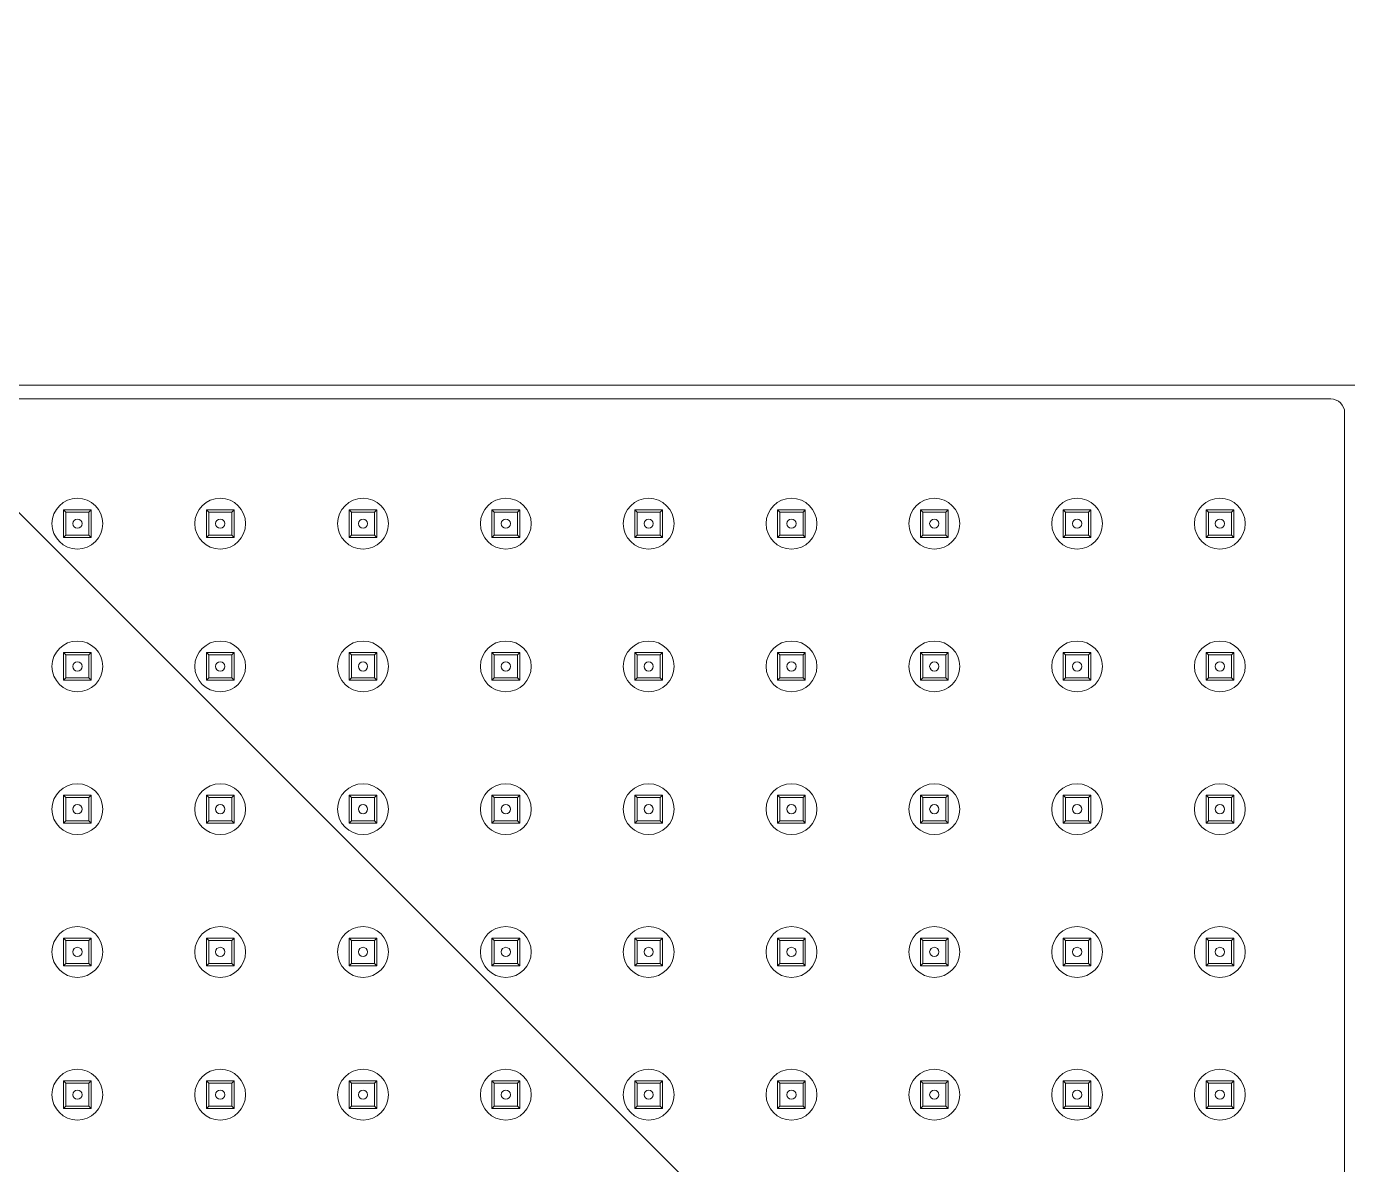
# Model space of a CAD drawing. Header units: inches. Extents: x 3094 to 3721, y -16790 to -15753.
# Drawn here: x 3489.24 to 3494.96, y -15996.19 to -15991.26 of the extents above; entities that cross this region are included whole.
import ezdxf

# ---------------------------------------------------------------- set-up
doc = ezdxf.new("R2010")
doc.units = ezdxf.units.IN
doc.header["$LTSCALE"] = 25
doc.header["$MEASUREMENT"] = 0
for name, color, linetype, lineweight in [('C.P. Fitting', 2, 'Continuous', 13), ('PP-WWP', 3, 'Continuous', 9), ('SDA - Bathroom Fittings & Fixtures', 52, 'Continuous', 5)]:
    doc.layers.add(name, color=color, linetype=linetype, lineweight=lineweight)

# ---------------------------------------------------------------- blocks, each defined once
blk = doc.blocks.new('radse')
at = {"layer": 'C.P. Fitting'}
for p, q in [((2625.6939, -25072.6421), (2625.8251, -25072.6421)), ((2625.6939, -25072.6421), (2625.6939, -25072.7734)), ((2625.6939, -25072.6421), (2625.7048, -25072.6531)), ((2625.7048, -25072.6531), (2625.8142, -25072.6531)), ((2625.7048, -25072.6531), (2625.7048, -25072.7624)), ((2625.8142, -25072.6531), (2625.8251, -25072.6421)), ((2625.8142, -25072.6531), (2625.8142, -25072.7624)), ((2625.8251, -25072.6421), (2625.8251, -25072.7734)), ((2626.3698, -25072.6421), (2626.5011, -25072.6421)), ((2626.3698, -25072.6421), (2626.3698, -25072.7734)), ((2626.3698, -25072.6421), (2626.3808, -25072.6531)), ((2626.3808, -25072.6531), (2626.4901, -25072.6531)), ((2626.3808, -25072.6531), (2626.3808, -25072.7624)), ((2626.4901, -25072.6531), (2626.5011, -25072.6421)), ((2626.4901, -25072.6531), (2626.4901, -25072.7624)), ((2626.5011, -25072.6421), (2626.5011, -25072.7734)), ((2627.0458, -25072.6421), (2627.177, -25072.6421)), ((2627.0458, -25072.6421), (2627.0458, -25072.7734)), ((2627.0458, -25072.6421), (2627.0568, -25072.6531)), ((2627.0568, -25072.6531), (2627.1661, -25072.6531)), ((2627.0568, -25072.6531), (2627.0568, -25072.7624)), ((2627.1661, -25072.6531), (2627.177, -25072.6421)), ((2627.1661, -25072.6531), (2627.1661, -25072.7624)), ((2627.177, -25072.6421), (2627.177, -25072.7734)), ((2627.7218, -25072.6421), (2627.853, -25072.6421)), ((2627.7218, -25072.6421), (2627.7218, -25072.7734)), ((2627.7218, -25072.6421), (2627.7327, -25072.6531)), ((2627.7327, -25072.6531), (2627.8421, -25072.6531)), ((2627.7327, -25072.6531), (2627.7327, -25072.7624)), ((2627.8421, -25072.6531), (2627.853, -25072.6421)), ((2627.8421, -25072.6531), (2627.8421, -25072.7624)), ((2627.853, -25072.6421), (2627.853, -25072.7734)), ((2628.3978, -25072.6421), (2628.529, -25072.6421)), ((2628.3978, -25072.6421), (2628.3978, -25072.7734)), ((2628.3978, -25072.6421), (2628.4087, -25072.6531)), ((2628.4087, -25072.6531), (2628.518, -25072.6531)), ((2628.4087, -25072.6531), (2628.4087, -25072.7624)), ((2628.518, -25072.6531), (2628.529, -25072.6421)), ((2628.518, -25072.6531), (2628.518, -25072.7624)), ((2628.529, -25072.6421), (2628.529, -25072.7734)), ((2625.6939, -25072.7734), (2625.7048, -25072.7624)), ((2625.6939, -25072.7734), (2625.8251, -25072.7734)), ((2625.7048, -25072.7624), (2625.8142, -25072.7624)), ((2625.8142, -25072.7624), (2625.8251, -25072.7734)), ((2626.3698, -25072.7734), (2626.3808, -25072.7624)), ((2626.3698, -25072.7734), (2626.5011, -25072.7734)), ((2626.3808, -25072.7624), (2626.4901, -25072.7624)), ((2626.4901, -25072.7624), (2626.5011, -25072.7734)), ((2627.0458, -25072.7734), (2627.0568, -25072.7624)), ((2627.0458, -25072.7734), (2627.177, -25072.7734)), ((2627.0568, -25072.7624), (2627.1661, -25072.7624)), ((2627.1661, -25072.7624), (2627.177, -25072.7734)), ((2627.7218, -25072.7734), (2627.7327, -25072.7624)), ((2627.7218, -25072.7734), (2627.853, -25072.7734)), ((2627.7327, -25072.7624), (2627.8421, -25072.7624)), ((2627.8421, -25072.7624), (2627.853, -25072.7734)), ((2628.3978, -25072.7734), (2628.4087, -25072.7624)), ((2628.3978, -25072.7734), (2628.529, -25072.7734)), ((2628.4087, -25072.7624), (2628.518, -25072.7624)), ((2628.518, -25072.7624), (2628.529, -25072.7734)), ((2625.6939, -25073.3181), (2625.8251, -25073.3181)), ((2625.6939, -25073.3181), (2625.6939, -25073.4493)), ((2625.6939, -25073.3181), (2625.7048, -25073.3291)), ((2625.7048, -25073.3291), (2625.8142, -25073.3291)), ((2625.7048, -25073.3291), (2625.7048, -25073.4384)), ((2625.8142, -25073.3291), (2625.8251, -25073.3181)), ((2625.8142, -25073.3291), (2625.8142, -25073.4384)), ((2625.8251, -25073.3181), (2625.8251, -25073.4493)), ((2626.3698, -25073.3181), (2626.5011, -25073.3181)), ((2626.3698, -25073.3181), (2626.3698, -25073.4493)), ((2626.3698, -25073.3181), (2626.3808, -25073.3291)), ((2626.3808, -25073.3291), (2626.4901, -25073.3291)), ((2626.3808, -25073.3291), (2626.3808, -25073.4384)), ((2626.4901, -25073.3291), (2626.5011, -25073.3181)), ((2626.4901, -25073.3291), (2626.4901, -25073.4384)), ((2626.5011, -25073.3181), (2626.5011, -25073.4493)), ((2627.0458, -25073.3181), (2627.177, -25073.3181)), ((2627.0458, -25073.3181), (2627.0458, -25073.4493)), ((2627.0458, -25073.3181), (2627.0568, -25073.3291)), ((2627.0568, -25073.3291), (2627.1661, -25073.3291)), ((2627.0568, -25073.3291), (2627.0568, -25073.4384)), ((2627.1661, -25073.3291), (2627.177, -25073.3181)), ((2627.1661, -25073.3291), (2627.1661, -25073.4384)), ((2627.177, -25073.3181), (2627.177, -25073.4493)), ((2627.7218, -25073.3181), (2627.853, -25073.3181)), ((2627.7218, -25073.3181), (2627.7218, -25073.4493)), ((2627.7218, -25073.3181), (2627.7327, -25073.3291)), ((2627.7327, -25073.3291), (2627.8421, -25073.3291)), ((2627.7327, -25073.3291), (2627.7327, -25073.4384)), ((2627.8421, -25073.3291), (2627.853, -25073.3181)), ((2627.8421, -25073.3291), (2627.8421, -25073.4384)), ((2627.853, -25073.3181), (2627.853, -25073.4493)), ((2628.3978, -25073.3181), (2628.529, -25073.3181)), ((2628.3978, -25073.3181), (2628.3978, -25073.4493)), ((2628.3978, -25073.3181), (2628.4087, -25073.3291)), ((2628.4087, -25073.3291), (2628.518, -25073.3291)), ((2628.4087, -25073.3291), (2628.4087, -25073.4384)), ((2628.518, -25073.3291), (2628.529, -25073.3181)), ((2628.518, -25073.3291), (2628.518, -25073.4384)), ((2628.529, -25073.3181), (2628.529, -25073.4493)), ((2625.6939, -25073.4493), (2625.7048, -25073.4384)), ((2625.6939, -25073.4493), (2625.8251, -25073.4493)), ((2625.7048, -25073.4384), (2625.8142, -25073.4384)), ((2625.8142, -25073.4384), (2625.8251, -25073.4493)), ((2626.3698, -25073.4493), (2626.3808, -25073.4384)), ((2626.3698, -25073.4493), (2626.5011, -25073.4493)), ((2626.3808, -25073.4384), (2626.4901, -25073.4384)), ((2626.4901, -25073.4384), (2626.5011, -25073.4493)), ((2627.0458, -25073.4493), (2627.0568, -25073.4384)), ((2627.0458, -25073.4493), (2627.177, -25073.4493)), ((2627.0568, -25073.4384), (2627.1661, -25073.4384)), ((2627.1661, -25073.4384), (2627.177, -25073.4493)), ((2627.7218, -25073.4493), (2627.7327, -25073.4384)), ((2627.7218, -25073.4493), (2627.853, -25073.4493)), ((2627.7327, -25073.4384), (2627.8421, -25073.4384)), ((2627.8421, -25073.4384), (2627.853, -25073.4493)), ((2628.3978, -25073.4493), (2628.4087, -25073.4384)), ((2628.3978, -25073.4493), (2628.529, -25073.4493)), ((2628.4087, -25073.4384), (2628.518, -25073.4384)), ((2628.518, -25073.4384), (2628.529, -25073.4493)), ((2625.6939, -25073.9941), (2625.8251, -25073.9941)), ((2625.6939, -25073.9941), (2625.6939, -25074.1253)), ((2625.6939, -25073.9941), (2625.7048, -25074.005)), ((2625.7048, -25074.005), (2625.8142, -25074.005)), ((2625.7048, -25074.005), (2625.7048, -25074.1144)), ((2625.8142, -25074.005), (2625.8251, -25073.9941)), ((2625.8142, -25074.005), (2625.8142, -25074.1144)), ((2625.8251, -25073.9941), (2625.8251, -25074.1253)), ((2626.3698, -25073.9941), (2626.5011, -25073.9941)), ((2626.3698, -25073.9941), (2626.3698, -25074.1253)), ((2626.3698, -25073.9941), (2626.3808, -25074.005)), ((2626.3808, -25074.005), (2626.4901, -25074.005)), ((2626.3808, -25074.005), (2626.3808, -25074.1144)), ((2626.4901, -25074.005), (2626.5011, -25073.9941)), ((2626.4901, -25074.005), (2626.4901, -25074.1144)), ((2626.5011, -25073.9941), (2626.5011, -25074.1253)), ((2627.0458, -25073.9941), (2627.177, -25073.9941)), ((2627.0458, -25073.9941), (2627.0458, -25074.1253)), ((2627.0458, -25073.9941), (2627.0568, -25074.005)), ((2627.0568, -25074.005), (2627.1661, -25074.005)), ((2627.0568, -25074.005), (2627.0568, -25074.1144)), ((2627.1661, -25074.005), (2627.177, -25073.9941)), ((2627.1661, -25074.005), (2627.1661, -25074.1144)), ((2627.177, -25073.9941), (2627.177, -25074.1253)), ((2627.7218, -25073.9941), (2627.853, -25073.9941)), ((2627.7218, -25073.9941), (2627.7218, -25074.1253)), ((2627.7218, -25073.9941), (2627.7327, -25074.005)), ((2627.7327, -25074.005), (2627.8421, -25074.005)), ((2627.7327, -25074.005), (2627.7327, -25074.1144)), ((2627.8421, -25074.005), (2627.853, -25073.9941)), ((2627.8421, -25074.005), (2627.8421, -25074.1144)), ((2627.853, -25073.9941), (2627.853, -25074.1253)), ((2628.3978, -25073.9941), (2628.529, -25073.9941)), ((2628.3978, -25073.9941), (2628.3978, -25074.1253)), ((2628.3978, -25073.9941), (2628.4087, -25074.005)), ((2628.4087, -25074.005), (2628.518, -25074.005)), ((2628.4087, -25074.005), (2628.4087, -25074.1144)), ((2628.518, -25074.005), (2628.529, -25073.9941)), ((2628.518, -25074.005), (2628.518, -25074.1144)), ((2628.529, -25073.9941), (2628.529, -25074.1253)), ((2625.6939, -25074.1253), (2625.7048, -25074.1144)), ((2625.6939, -25074.1253), (2625.8251, -25074.1253)), ((2625.7048, -25074.1144), (2625.8142, -25074.1144)), ((2625.8142, -25074.1144), (2625.8251, -25074.1253)), ((2626.3698, -25074.1253), (2626.3808, -25074.1144)), ((2626.3698, -25074.1253), (2626.5011, -25074.1253)), ((2626.3808, -25074.1144), (2626.4901, -25074.1144)), ((2626.4901, -25074.1144), (2626.5011, -25074.1253)), ((2627.0458, -25074.1253), (2627.0568, -25074.1144)), ((2627.0458, -25074.1253), (2627.177, -25074.1253)), ((2627.0568, -25074.1144), (2627.1661, -25074.1144)), ((2627.1661, -25074.1144), (2627.177, -25074.1253)), ((2627.7218, -25074.1253), (2627.7327, -25074.1144)), ((2627.7218, -25074.1253), (2627.853, -25074.1253)), ((2627.7327, -25074.1144), (2627.8421, -25074.1144)), ((2627.8421, -25074.1144), (2627.853, -25074.1253)), ((2628.3978, -25074.1253), (2628.4087, -25074.1144)), ((2628.3978, -25074.1253), (2628.529, -25074.1253)), ((2628.4087, -25074.1144), (2628.518, -25074.1144)), ((2628.518, -25074.1144), (2628.529, -25074.1253)), ((2625.6939, -25074.6701), (2625.8251, -25074.6701)), ((2625.6939, -25074.6701), (2625.6939, -25074.8013)), ((2625.6939, -25074.6701), (2625.7048, -25074.681)), ((2625.7048, -25074.681), (2625.8142, -25074.681)), ((2625.7048, -25074.681), (2625.7048, -25074.7903)), ((2625.8142, -25074.681), (2625.8251, -25074.6701)), ((2625.8142, -25074.681), (2625.8142, -25074.7903)), ((2625.8251, -25074.6701), (2625.8251, -25074.8013)), ((2626.3698, -25074.6701), (2626.5011, -25074.6701)), ((2626.3698, -25074.6701), (2626.3698, -25074.8013)), ((2626.3698, -25074.6701), (2626.3808, -25074.681)), ((2626.3808, -25074.681), (2626.4901, -25074.681)), ((2626.3808, -25074.681), (2626.3808, -25074.7903)), ((2626.4901, -25074.681), (2626.5011, -25074.6701)), ((2626.4901, -25074.681), (2626.4901, -25074.7903)), ((2626.5011, -25074.6701), (2626.5011, -25074.8013)), ((2627.0458, -25074.6701), (2627.177, -25074.6701)), ((2627.0458, -25074.6701), (2627.0458, -25074.8013)), ((2627.0458, -25074.6701), (2627.0568, -25074.681)), ((2627.0568, -25074.681), (2627.1661, -25074.681)), ((2627.0568, -25074.681), (2627.0568, -25074.7903)), ((2627.1661, -25074.681), (2627.177, -25074.6701)), ((2627.1661, -25074.681), (2627.1661, -25074.7903)), ((2627.177, -25074.6701), (2627.177, -25074.8013)), ((2627.7218, -25074.6701), (2627.853, -25074.6701)), ((2627.7218, -25074.6701), (2627.7218, -25074.8013)), ((2627.7218, -25074.6701), (2627.7327, -25074.681)), ((2627.7327, -25074.681), (2627.8421, -25074.681)), ((2627.7327, -25074.681), (2627.7327, -25074.7903)), ((2627.8421, -25074.681), (2627.853, -25074.6701)), ((2627.8421, -25074.681), (2627.8421, -25074.7903)), ((2627.853, -25074.6701), (2627.853, -25074.8013)), ((2628.3978, -25074.6701), (2628.529, -25074.6701)), ((2628.3978, -25074.6701), (2628.3978, -25074.8013)), ((2628.3978, -25074.6701), (2628.4087, -25074.681)), ((2628.4087, -25074.681), (2628.518, -25074.681)), ((2628.4087, -25074.681), (2628.4087, -25074.7903)), ((2628.518, -25074.681), (2628.529, -25074.6701)), ((2628.518, -25074.681), (2628.518, -25074.7903)), ((2628.529, -25074.6701), (2628.529, -25074.8013)), ((2625.6939, -25074.8013), (2625.7048, -25074.7903)), ((2625.6939, -25074.8013), (2625.8251, -25074.8013)), ((2625.7048, -25074.7903), (2625.8142, -25074.7903)), ((2625.8142, -25074.7903), (2625.8251, -25074.8013)), ((2626.3698, -25074.8013), (2626.3808, -25074.7903)), ((2626.3698, -25074.8013), (2626.5011, -25074.8013)), ((2626.3808, -25074.7903), (2626.4901, -25074.7903)), ((2626.4901, -25074.7903), (2626.5011, -25074.8013)), ((2627.0458, -25074.8013), (2627.0568, -25074.7903)), ((2627.0458, -25074.8013), (2627.177, -25074.8013)), ((2627.0568, -25074.7903), (2627.1661, -25074.7903)), ((2627.1661, -25074.7903), (2627.177, -25074.8013)), ((2627.7218, -25074.8013), (2627.7327, -25074.7903)), ((2627.7218, -25074.8013), (2627.853, -25074.8013)), ((2627.7327, -25074.7903), (2627.8421, -25074.7903)), ((2627.8421, -25074.7903), (2627.853, -25074.8013)), ((2628.3978, -25074.8013), (2628.4087, -25074.7903)), ((2628.3978, -25074.8013), (2628.529, -25074.8013)), ((2628.4087, -25074.7903), (2628.518, -25074.7903)), ((2628.518, -25074.7903), (2628.529, -25074.8013)), ((2625.6939, -25075.346), (2625.8251, -25075.346)), ((2625.6939, -25075.346), (2625.6939, -25075.4773)), ((2625.6939, -25075.346), (2625.7048, -25075.357)), ((2625.8142, -25075.357), (2625.8251, -25075.346)), ((2625.8251, -25075.346), (2625.8251, -25075.4773)), ((2626.3698, -25075.346), (2626.5011, -25075.346)), ((2626.3698, -25075.346), (2626.3698, -25075.4773)), ((2626.3698, -25075.346), (2626.3808, -25075.357)), ((2626.4901, -25075.357), (2626.5011, -25075.346)), ((2626.5011, -25075.346), (2626.5011, -25075.4773)), ((2627.0458, -25075.346), (2627.177, -25075.346)), ((2627.0458, -25075.346), (2627.0458, -25075.4773)), ((2627.0458, -25075.346), (2627.0568, -25075.357)), ((2627.1661, -25075.357), (2627.177, -25075.346)), ((2627.177, -25075.346), (2627.177, -25075.4773)), ((2627.7218, -25075.346), (2627.853, -25075.346)), ((2627.7218, -25075.346), (2627.7218, -25075.4773)), ((2627.7218, -25075.346), (2627.7327, -25075.357)), ((2627.8421, -25075.357), (2627.853, -25075.346)), ((2627.853, -25075.346), (2627.853, -25075.4773)), ((2628.3978, -25075.346), (2628.3978, -25075.4773)), ((2628.3978, -25075.346), (2628.4087, -25075.357)), ((2628.3978, -25075.346), (2628.529, -25075.346)), ((2628.518, -25075.357), (2628.529, -25075.346)), ((2628.529, -25075.346), (2628.529, -25075.4773)), ((2625.7048, -25075.357), (2625.8142, -25075.357)), ((2625.7048, -25075.357), (2625.7048, -25075.4663)), ((2625.8142, -25075.357), (2625.8142, -25075.4663)), ((2626.3808, -25075.357), (2626.4901, -25075.357)), ((2626.3808, -25075.357), (2626.3808, -25075.4663)), ((2626.4901, -25075.357), (2626.4901, -25075.4663)), ((2627.0568, -25075.357), (2627.1661, -25075.357)), ((2627.0568, -25075.357), (2627.0568, -25075.4663)), ((2627.1661, -25075.357), (2627.1661, -25075.4663)), ((2627.7327, -25075.357), (2627.8421, -25075.357)), ((2627.7327, -25075.357), (2627.7327, -25075.4663)), ((2627.8421, -25075.357), (2627.8421, -25075.4663)), ((2628.4087, -25075.357), (2628.4087, -25075.4663)), ((2628.4087, -25075.357), (2628.518, -25075.357)), ((2628.518, -25075.357), (2628.518, -25075.4663)), ((2625.6939, -25075.4773), (2625.7048, -25075.4663)), ((2625.7048, -25075.4663), (2625.8142, -25075.4663)), ((2625.8142, -25075.4663), (2625.8251, -25075.4773)), ((2626.3698, -25075.4773), (2626.3808, -25075.4663)), ((2626.3808, -25075.4663), (2626.4901, -25075.4663)), ((2626.4901, -25075.4663), (2626.5011, -25075.4773)), ((2627.0458, -25075.4773), (2627.0568, -25075.4663)), ((2627.0568, -25075.4663), (2627.1661, -25075.4663)), ((2627.1661, -25075.4663), (2627.177, -25075.4773)), ((2627.7218, -25075.4773), (2627.7327, -25075.4663)), ((2627.7327, -25075.4663), (2627.8421, -25075.4663)), ((2627.8421, -25075.4663), (2627.853, -25075.4773)), ((2628.3978, -25075.4773), (2628.4087, -25075.4663)), ((2628.4087, -25075.4663), (2628.518, -25075.4663)), ((2628.518, -25075.4663), (2628.529, -25075.4773)), ((2625.6939, -25075.4773), (2625.8251, -25075.4773)), ((2626.3698, -25075.4773), (2626.5011, -25075.4773)), ((2627.0458, -25075.4773), (2627.177, -25075.4773)), ((2627.7218, -25075.4773), (2627.853, -25075.4773)), ((2628.3978, -25075.4773), (2628.529, -25075.4773)), ((2625.6939, -25076.022), (2625.8251, -25076.022)), ((2625.6939, -25076.022), (2625.6939, -25076.1532)), ((2625.6939, -25076.022), (2625.7048, -25076.0329)), ((2625.7048, -25076.0329), (2625.8142, -25076.0329)), ((2625.7048, -25076.0329), (2625.7048, -25076.1423)), ((2625.8142, -25076.0329), (2625.8251, -25076.022)), ((2625.8142, -25076.0329), (2625.8142, -25076.1423)), ((2625.8251, -25076.022), (2625.8251, -25076.1532)), ((2626.3698, -25076.022), (2626.5011, -25076.022)), ((2626.3698, -25076.022), (2626.3698, -25076.1532)), ((2626.3698, -25076.022), (2626.3808, -25076.0329)), ((2626.3808, -25076.0329), (2626.4901, -25076.0329)), ((2626.3808, -25076.0329), (2626.3808, -25076.1423)), ((2626.4901, -25076.0329), (2626.5011, -25076.022)), ((2626.4901, -25076.0329), (2626.4901, -25076.1423)), ((2626.5011, -25076.022), (2626.5011, -25076.1532)), ((2627.0458, -25076.022), (2627.177, -25076.022)), ((2627.0458, -25076.022), (2627.0458, -25076.1532)), ((2627.0458, -25076.022), (2627.0568, -25076.0329)), ((2627.0568, -25076.0329), (2627.1661, -25076.0329)), ((2627.0568, -25076.0329), (2627.0568, -25076.1423)), ((2627.1661, -25076.0329), (2627.177, -25076.022)), ((2627.1661, -25076.0329), (2627.1661, -25076.1423)), ((2627.177, -25076.022), (2627.177, -25076.1532)), ((2627.7218, -25076.022), (2627.853, -25076.022)), ((2627.7218, -25076.022), (2627.7218, -25076.1532)), ((2627.7218, -25076.022), (2627.7327, -25076.0329)), ((2627.7327, -25076.0329), (2627.8421, -25076.0329)), ((2627.7327, -25076.0329), (2627.7327, -25076.1423)), ((2627.8421, -25076.0329), (2627.853, -25076.022)), ((2627.8421, -25076.0329), (2627.8421, -25076.1423)), ((2627.853, -25076.022), (2627.853, -25076.1532)), ((2628.3978, -25076.022), (2628.529, -25076.022)), ((2628.3978, -25076.022), (2628.3978, -25076.1532)), ((2628.3978, -25076.022), (2628.4087, -25076.0329)), ((2628.4087, -25076.0329), (2628.518, -25076.0329)), ((2628.4087, -25076.0329), (2628.4087, -25076.1423)), ((2628.518, -25076.0329), (2628.529, -25076.022)), ((2628.518, -25076.0329), (2628.518, -25076.1423)), ((2628.529, -25076.022), (2628.529, -25076.1532)), ((2625.6939, -25076.1532), (2625.7048, -25076.1423)), ((2625.6939, -25076.1532), (2625.8251, -25076.1532)), ((2625.7048, -25076.1423), (2625.8142, -25076.1423)), ((2625.8142, -25076.1423), (2625.8251, -25076.1532)), ((2626.3698, -25076.1532), (2626.3808, -25076.1423)), ((2626.3698, -25076.1532), (2626.5011, -25076.1532)), ((2626.3808, -25076.1423), (2626.4901, -25076.1423)), ((2626.4901, -25076.1423), (2626.5011, -25076.1532)), ((2627.0458, -25076.1532), (2627.0568, -25076.1423)), ((2627.0458, -25076.1532), (2627.177, -25076.1532)), ((2627.0568, -25076.1423), (2627.1661, -25076.1423)), ((2627.1661, -25076.1423), (2627.177, -25076.1532)), ((2627.7218, -25076.1532), (2627.7327, -25076.1423)), ((2627.7218, -25076.1532), (2627.853, -25076.1532)), ((2627.7327, -25076.1423), (2627.8421, -25076.1423)), ((2627.8421, -25076.1423), (2627.853, -25076.1532)), ((2628.3978, -25076.1532), (2628.4087, -25076.1423)), ((2628.3978, -25076.1532), (2628.529, -25076.1532)), ((2628.4087, -25076.1423), (2628.518, -25076.1423)), ((2628.518, -25076.1423), (2628.529, -25076.1532)), ((2625.6939, -25076.698), (2625.8251, -25076.698)), ((2625.6939, -25076.698), (2625.6939, -25076.8292)), ((2625.6939, -25076.698), (2625.7048, -25076.7089)), ((2625.7048, -25076.7089), (2625.8142, -25076.7089)), ((2625.7048, -25076.7089), (2625.7048, -25076.8183)), ((2625.8142, -25076.7089), (2625.8251, -25076.698)), ((2625.8142, -25076.7089), (2625.8142, -25076.8183)), ((2625.8251, -25076.698), (2625.8251, -25076.8292)), ((2626.3698, -25076.698), (2626.5011, -25076.698)), ((2626.3698, -25076.698), (2626.3698, -25076.8292)), ((2626.3698, -25076.698), (2626.3808, -25076.7089)), ((2626.3808, -25076.7089), (2626.4901, -25076.7089)), ((2626.3808, -25076.7089), (2626.3808, -25076.8183)), ((2626.4901, -25076.7089), (2626.5011, -25076.698)), ((2626.4901, -25076.7089), (2626.4901, -25076.8183)), ((2626.5011, -25076.698), (2626.5011, -25076.8292)), ((2627.0458, -25076.698), (2627.177, -25076.698)), ((2627.0458, -25076.698), (2627.0458, -25076.8292)), ((2627.0458, -25076.698), (2627.0568, -25076.7089)), ((2627.0568, -25076.7089), (2627.1661, -25076.7089)), ((2627.0568, -25076.7089), (2627.0568, -25076.8183)), ((2627.1661, -25076.7089), (2627.177, -25076.698)), ((2627.1661, -25076.7089), (2627.1661, -25076.8183)), ((2627.177, -25076.698), (2627.177, -25076.8292)), ((2627.7218, -25076.698), (2627.853, -25076.698)), ((2627.7218, -25076.698), (2627.7218, -25076.8292)), ((2627.7218, -25076.698), (2627.7327, -25076.7089)), ((2627.7327, -25076.7089), (2627.8421, -25076.7089)), ((2627.7327, -25076.7089), (2627.7327, -25076.8183)), ((2627.8421, -25076.7089), (2627.853, -25076.698)), ((2627.8421, -25076.7089), (2627.8421, -25076.8183)), ((2627.853, -25076.698), (2627.853, -25076.8292)), ((2628.3978, -25076.698), (2628.529, -25076.698)), ((2628.3978, -25076.698), (2628.3978, -25076.8292)), ((2628.3978, -25076.698), (2628.4087, -25076.7089)), ((2628.4087, -25076.7089), (2628.518, -25076.7089)), ((2628.4087, -25076.7089), (2628.4087, -25076.8183)), ((2628.518, -25076.7089), (2628.529, -25076.698)), ((2628.518, -25076.7089), (2628.518, -25076.8183)), ((2628.529, -25076.698), (2628.529, -25076.8292)), ((2625.6939, -25076.8292), (2625.7048, -25076.8183)), ((2625.6939, -25076.8292), (2625.8251, -25076.8292)), ((2625.7048, -25076.8183), (2625.8142, -25076.8183)), ((2625.8142, -25076.8183), (2625.8251, -25076.8292)), ((2626.3698, -25076.8292), (2626.3808, -25076.8183)), ((2626.3698, -25076.8292), (2626.5011, -25076.8292)), ((2626.3808, -25076.8183), (2626.4901, -25076.8183)), ((2626.4901, -25076.8183), (2626.5011, -25076.8292)), ((2627.0458, -25076.8292), (2627.0568, -25076.8183)), ((2627.0458, -25076.8292), (2627.177, -25076.8292)), ((2627.0568, -25076.8183), (2627.1661, -25076.8183)), ((2627.1661, -25076.8183), (2627.177, -25076.8292)), ((2627.7218, -25076.8292), (2627.7327, -25076.8183)), ((2627.7218, -25076.8292), (2627.853, -25076.8292)), ((2627.7327, -25076.8183), (2627.8421, -25076.8183)), ((2627.8421, -25076.8183), (2627.853, -25076.8292)), ((2628.3978, -25076.8292), (2628.4087, -25076.8183)), ((2628.3978, -25076.8292), (2628.529, -25076.8292)), ((2628.4087, -25076.8183), (2628.518, -25076.8183)), ((2628.518, -25076.8183), (2628.529, -25076.8292)), ((2625.6939, -25077.3739), (2625.8251, -25077.3739)), ((2625.6939, -25077.3739), (2625.6939, -25077.5052)), ((2625.6939, -25077.3739), (2625.7048, -25077.3849)), ((2625.7048, -25077.3849), (2625.8142, -25077.3849)), ((2625.7048, -25077.3849), (2625.7048, -25077.4942)), ((2625.8142, -25077.3849), (2625.8251, -25077.3739)), ((2625.8142, -25077.3849), (2625.8142, -25077.4942)), ((2625.8251, -25077.3739), (2625.8251, -25077.5052)), ((2626.3698, -25077.3739), (2626.5011, -25077.3739)), ((2626.3698, -25077.3739), (2626.3698, -25077.5052)), ((2626.3698, -25077.3739), (2626.3808, -25077.3849)), ((2626.3808, -25077.3849), (2626.4901, -25077.3849)), ((2626.3808, -25077.3849), (2626.3808, -25077.4942)), ((2626.4901, -25077.3849), (2626.5011, -25077.3739)), ((2626.4901, -25077.3849), (2626.4901, -25077.4942)), ((2626.5011, -25077.3739), (2626.5011, -25077.5052)), ((2627.0458, -25077.3739), (2627.177, -25077.3739)), ((2627.0458, -25077.3739), (2627.0458, -25077.5052)), ((2627.0458, -25077.3739), (2627.0568, -25077.3849)), ((2627.0568, -25077.3849), (2627.1661, -25077.3849)), ((2627.0568, -25077.3849), (2627.0568, -25077.4942)), ((2627.1661, -25077.3849), (2627.177, -25077.3739)), ((2627.1661, -25077.3849), (2627.1661, -25077.4942)), ((2627.177, -25077.3739), (2627.177, -25077.5052)), ((2627.7218, -25077.3739), (2627.853, -25077.3739)), ((2627.7218, -25077.3739), (2627.7218, -25077.5052)), ((2627.7218, -25077.3739), (2627.7327, -25077.3849)), ((2627.7327, -25077.3849), (2627.8421, -25077.3849)), ((2627.7327, -25077.3849), (2627.7327, -25077.4942)), ((2627.8421, -25077.3849), (2627.853, -25077.3739)), ((2627.8421, -25077.3849), (2627.8421, -25077.4942)), ((2627.853, -25077.3739), (2627.853, -25077.5052)), ((2628.3978, -25077.3739), (2628.529, -25077.3739)), ((2628.3978, -25077.3739), (2628.3978, -25077.5052)), ((2628.3978, -25077.3739), (2628.4087, -25077.3849)), ((2628.4087, -25077.3849), (2628.518, -25077.3849)), ((2628.4087, -25077.3849), (2628.4087, -25077.4942)), ((2628.518, -25077.3849), (2628.529, -25077.3739)), ((2628.518, -25077.3849), (2628.518, -25077.4942)), ((2628.529, -25077.3739), (2628.529, -25077.5052)), ((2625.6939, -25077.5052), (2625.7048, -25077.4942)), ((2625.6939, -25077.5052), (2625.8251, -25077.5052)), ((2625.7048, -25077.4942), (2625.8142, -25077.4942)), ((2625.8142, -25077.4942), (2625.8251, -25077.5052)), ((2626.3698, -25077.5052), (2626.3808, -25077.4942)), ((2626.3698, -25077.5052), (2626.5011, -25077.5052)), ((2626.3808, -25077.4942), (2626.4901, -25077.4942)), ((2626.4901, -25077.4942), (2626.5011, -25077.5052)), ((2627.0458, -25077.5052), (2627.0568, -25077.4942)), ((2627.0458, -25077.5052), (2627.177, -25077.5052)), ((2627.0568, -25077.4942), (2627.1661, -25077.4942)), ((2627.1661, -25077.4942), (2627.177, -25077.5052)), ((2627.7218, -25077.5052), (2627.7327, -25077.4942)), ((2627.7218, -25077.5052), (2627.853, -25077.5052)), ((2627.7327, -25077.4942), (2627.8421, -25077.4942)), ((2627.8421, -25077.4942), (2627.853, -25077.5052)), ((2628.3978, -25077.5052), (2628.4087, -25077.4942)), ((2628.3978, -25077.5052), (2628.529, -25077.5052)), ((2628.4087, -25077.4942), (2628.518, -25077.4942)), ((2628.518, -25077.4942), (2628.529, -25077.5052)), ((2625.6939, -25078.0499), (2625.8251, -25078.0499)), ((2625.6939, -25078.0499), (2625.6939, -25078.1811)), ((2625.6939, -25078.0499), (2625.7048, -25078.0609)), ((2625.7048, -25078.0609), (2625.8142, -25078.0609)), ((2625.7048, -25078.0609), (2625.7048, -25078.1702)), ((2625.8142, -25078.0609), (2625.8251, -25078.0499)), ((2625.8142, -25078.0609), (2625.8142, -25078.1702)), ((2625.8251, -25078.0499), (2625.8251, -25078.1811)), ((2626.3698, -25078.0499), (2626.5011, -25078.0499)), ((2626.3698, -25078.0499), (2626.3698, -25078.1811)), ((2626.3698, -25078.0499), (2626.3808, -25078.0609)), ((2626.3808, -25078.0609), (2626.4901, -25078.0609)), ((2626.3808, -25078.0609), (2626.3808, -25078.1702)), ((2626.4901, -25078.0609), (2626.5011, -25078.0499)), ((2626.4901, -25078.0609), (2626.4901, -25078.1702)), ((2626.5011, -25078.0499), (2626.5011, -25078.1811)), ((2627.0458, -25078.0499), (2627.177, -25078.0499)), ((2627.0458, -25078.0499), (2627.0458, -25078.1811)), ((2627.0458, -25078.0499), (2627.0568, -25078.0609)), ((2627.0568, -25078.0609), (2627.1661, -25078.0609)), ((2627.0568, -25078.0609), (2627.0568, -25078.1702)), ((2627.1661, -25078.0609), (2627.177, -25078.0499)), ((2627.1661, -25078.0609), (2627.1661, -25078.1702)), ((2627.177, -25078.0499), (2627.177, -25078.1811)), ((2627.7218, -25078.0499), (2627.853, -25078.0499)), ((2627.7218, -25078.0499), (2627.7218, -25078.1811)), ((2627.7218, -25078.0499), (2627.7327, -25078.0609)), ((2627.7327, -25078.0609), (2627.8421, -25078.0609)), ((2627.7327, -25078.0609), (2627.7327, -25078.1702)), ((2627.8421, -25078.0609), (2627.853, -25078.0499)), ((2627.8421, -25078.0609), (2627.8421, -25078.1702)), ((2627.853, -25078.0499), (2627.853, -25078.1811)), ((2628.3978, -25078.0499), (2628.529, -25078.0499)), ((2628.3978, -25078.0499), (2628.3978, -25078.1811)), ((2628.3978, -25078.0499), (2628.4087, -25078.0609)), ((2628.4087, -25078.0609), (2628.518, -25078.0609)), ((2628.4087, -25078.0609), (2628.4087, -25078.1702)), ((2628.518, -25078.0609), (2628.529, -25078.0499)), ((2628.518, -25078.0609), (2628.518, -25078.1702)), ((2628.529, -25078.0499), (2628.529, -25078.1811)), ((2625.6939, -25078.1811), (2625.7048, -25078.1702)), ((2625.6939, -25078.1811), (2625.8251, -25078.1811)), ((2625.7048, -25078.1702), (2625.8142, -25078.1702)), ((2625.8142, -25078.1702), (2625.8251, -25078.1811)), ((2626.3698, -25078.1811), (2626.3808, -25078.1702)), ((2626.3698, -25078.1811), (2626.5011, -25078.1811)), ((2626.3808, -25078.1702), (2626.4901, -25078.1702)), ((2626.4901, -25078.1702), (2626.5011, -25078.1811)), ((2627.0458, -25078.1811), (2627.0568, -25078.1702)), ((2627.0458, -25078.1811), (2627.177, -25078.1811)), ((2627.0568, -25078.1702), (2627.1661, -25078.1702)), ((2627.1661, -25078.1702), (2627.177, -25078.1811)), ((2627.7218, -25078.1811), (2627.7327, -25078.1702)), ((2627.7218, -25078.1811), (2627.853, -25078.1811)), ((2627.7327, -25078.1702), (2627.8421, -25078.1702)), ((2627.8421, -25078.1702), (2627.853, -25078.1811)), ((2628.3978, -25078.1811), (2628.4087, -25078.1702)), ((2628.3978, -25078.1811), (2628.529, -25078.1811)), ((2628.4087, -25078.1702), (2628.518, -25078.1702)), ((2628.518, -25078.1702), (2628.529, -25078.1811))]:
    blk.add_line(p, q, dxfattribs=at)
blk.add_lwpolyline([(2625.1034, -25070.0238), (2633.8513, -25070.0238), (2633.8513, -25078.7716), (2625.1034, -25078.7716)], close=True, dxfattribs=at)
for points in [[(2625.169, -25078.6404), (2625.169, -25070.155)], [(2633.72, -25078.706), (2625.2346, -25078.706)]]:
    blk.add_lwpolyline(points, dxfattribs=at)
for centre, radius in [((2625.7595, -25072.7078), 0.1203), ((2626.4355, -25072.7078), 0.1203), ((2627.1114, -25072.7078), 0.1203), ((2627.7874, -25072.7078), 0.1203), ((2628.4634, -25072.7078), 0.1203), ((2625.7595, -25072.7078), 0.0219), ((2626.4355, -25072.7078), 0.0219), ((2627.1114, -25072.7078), 0.0219), ((2627.7874, -25072.7078), 0.0219), ((2628.4634, -25072.7078), 0.0219), ((2625.7595, -25073.3837), 0.1203), ((2626.4355, -25073.3837), 0.1203), ((2627.1114, -25073.3837), 0.1203), ((2627.7874, -25073.3837), 0.1203), ((2628.4634, -25073.3837), 0.1203), ((2625.7595, -25073.3837), 0.0219), ((2626.4355, -25073.3837), 0.0219), ((2627.1114, -25073.3837), 0.0219), ((2627.7874, -25073.3837), 0.0219), ((2628.4634, -25073.3837), 0.0219), ((2625.7595, -25074.0597), 0.1203), ((2626.4355, -25074.0597), 0.1203), ((2627.1114, -25074.0597), 0.1203), ((2627.7874, -25074.0597), 0.1203), ((2628.4634, -25074.0597), 0.1203), ((2625.7595, -25074.0597), 0.0219), ((2626.4355, -25074.0597), 0.0219), ((2627.1114, -25074.0597), 0.0219), ((2627.7874, -25074.0597), 0.0219), ((2628.4634, -25074.0597), 0.0219), ((2625.7595, -25074.7357), 0.1203), ((2626.4355, -25074.7357), 0.1203), ((2627.1114, -25074.7357), 0.1203), ((2627.7874, -25074.7357), 0.1203), ((2628.4634, -25074.7357), 0.1203), ((2625.7595, -25074.7357), 0.0219), ((2626.4355, -25074.7357), 0.0219), ((2627.1114, -25074.7357), 0.0219), ((2627.7874, -25074.7357), 0.0219), ((2628.4634, -25074.7357), 0.0219), ((2625.7595, -25075.4116), 0.1203), ((2626.4355, -25075.4116), 0.1203), ((2627.1114, -25075.4116), 0.1203), ((2627.7874, -25075.4116), 0.1203), ((2628.4634, -25075.4116), 0.1203), ((2625.7595, -25075.4116), 0.0219), ((2626.4355, -25075.4116), 0.0219), ((2627.1114, -25075.4116), 0.0219), ((2627.7874, -25075.4116), 0.0219), ((2628.4634, -25075.4116), 0.0219), ((2625.7595, -25076.0876), 0.1203), ((2626.4355, -25076.0876), 0.1203), ((2627.1114, -25076.0876), 0.1203), ((2627.7874, -25076.0876), 0.1203), ((2628.4634, -25076.0876), 0.1203), ((2625.7595, -25076.0876), 0.0219), ((2626.4355, -25076.0876), 0.0219), ((2627.1114, -25076.0876), 0.0219), ((2627.7874, -25076.0876), 0.0219), ((2628.4634, -25076.0876), 0.0219), ((2625.7595, -25076.7636), 0.1203), ((2626.4355, -25076.7636), 0.1203), ((2627.1114, -25076.7636), 0.1203), ((2627.7874, -25076.7636), 0.1203), ((2628.4634, -25076.7636), 0.1203), ((2625.7595, -25076.7636), 0.0219), ((2626.4355, -25076.7636), 0.0219), ((2627.1114, -25076.7636), 0.0219), ((2627.7874, -25076.7636), 0.0219), ((2628.4634, -25076.7636), 0.0219), ((2625.7595, -25077.4396), 0.1203), ((2626.4355, -25077.4396), 0.1203), ((2627.1114, -25077.4396), 0.1203), ((2627.7874, -25077.4396), 0.1203), ((2628.4634, -25077.4396), 0.1203), ((2625.7595, -25077.4396), 0.0219), ((2626.4355, -25077.4396), 0.0219), ((2627.1114, -25077.4396), 0.0219), ((2627.7874, -25077.4396), 0.0219), ((2628.4634, -25077.4396), 0.0219), ((2625.7595, -25078.1155), 0.1203), ((2626.4355, -25078.1155), 0.1203), ((2627.1114, -25078.1155), 0.1203), ((2627.7874, -25078.1155), 0.1203), ((2628.4634, -25078.1155), 0.1203), ((2625.7595, -25078.1155), 0.0219), ((2626.4355, -25078.1155), 0.0219), ((2627.1114, -25078.1155), 0.0219), ((2627.7874, -25078.1155), 0.0219), ((2628.4634, -25078.1155), 0.0219)]:
    blk.add_circle(centre, radius, dxfattribs=at)
blk.add_arc((2625.2346, -25078.6404), 0.0656, 180, 270, dxfattribs=at)

msp = doc.modelspace()

# ---------------------------------------------------------------- linework, layer by layer
at = {"layer": 'PP-WWP'}
msp.add_line((3499.194, -16003.3465), (3487.1071, -15991.258), dxfattribs=at)

# ---------------------------------------------------------------- block references
at = {"layer": 'SDA - Bathroom Fittings & Fixtures', "xscale": -0.914509067789756, "yscale": 0.914509067789756, "zscale": 0.9145090677897563, "rotation": 90.00000131917245}
msp.add_blockref('radse', (-19439.753, -13592.1307), dxfattribs=at)

doc.saveas('drawing.dxf')
